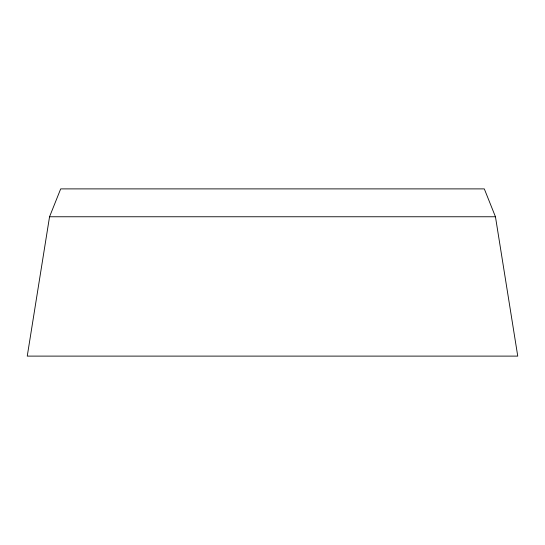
<?xml version="1.0" encoding="UTF-8"?>
<svg xmlns="http://www.w3.org/2000/svg" width="545" height="545" viewBox="0 0 545 545"><rect width="100%" height="100%" fill="white"/><g stroke="black" fill="none" stroke-linecap="round" stroke-linejoin="round"><path stroke-width="0.82" d="M49.547 216.76L27.25 356.11L517.75 356.11L495.453 216.76L484.307 188.89L60.693 188.89L49.547 216.76L495.453 216.76"/></g></svg>
